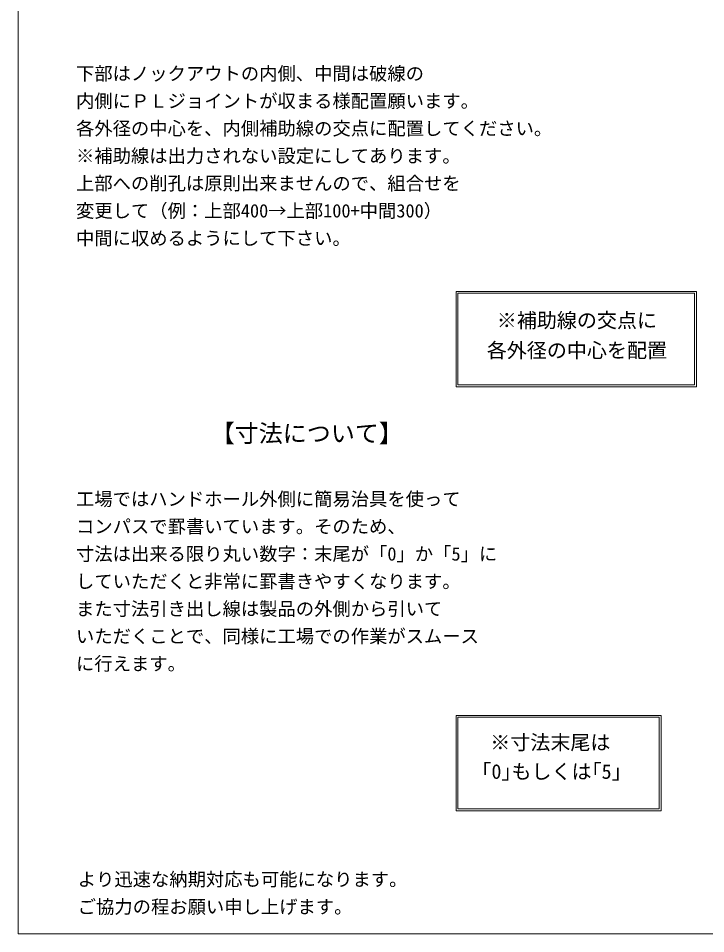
# Model space of a CAD drawing. Units: millimetres, scale not verified. Extents: x -4890 to 18490, y -2335 to 2335.
# Drawn here: x -4890 to -2944, y -1940 to 654 of the extents above; entities that cross this region are included whole.
import ezdxf
from ezdxf.enums import TextEntityAlignment as Align

# ---------------------------------------------------------------- set-up
doc = ezdxf.new("R2010")
doc.units = ezdxf.units.MM
doc.header["$LTSCALE"] = 10
for name, color, linetype, lineweight in [('0-2_waku', 7, 'Continuous', 18), ('0-9_uchigawa', 6, 'Continuous', 18), ('0-E_文字１', 7, 'Continuous', 18)]:
    doc.layers.add(name, color=color, linetype=linetype, lineweight=lineweight)
doc.styles.add('ＭＳ ゴシック', font='')
doc.styles.get('ＭＳ ゴシック').set_extended_font_data('MS Gothic')

msp = doc.modelspace()

# ---------------------------------------------------------------- linework, layer by layer
at = {"layer": '0-2_waku'}
for p, q in [((-4890.06, 2335.39), (-4890.06, -1939.61)), ((-4890.06, -1939.61), (-1830.06, -1939.61)), ((-4890.06, -1939.61), (-1830.06, -1939.61)), ((-4890.06, -1939.61), (-1830.06, -1939.61)), ((-4890.06, -1939.61), (-1830.06, -1939.61))]:
    msp.add_line(p, q, dxfattribs=at)
at = {"layer": '0-9_uchigawa'}
for p, q in [((-3650.52, -390.1), (-3650.52, -120.1)), ((-3650.52, -120.1), (-2970.52, -120.1)), ((-3645.52, -385.1), (-3645.52, -125.1)), ((-3645.52, -125.1), (-2975.52, -125.1)), ((-2975.52, -385.1), (-2975.52, -125.1)), ((-2970.52, -390.1), (-2970.52, -120.1)), ((-3645.52, -385.1), (-2975.52, -385.1)), ((-3650.52, -390.1), (-2970.52, -390.1)), ((-3650.52, -1321.32), (-3070.52, -1321.32)), ((-3650.52, -1591.32), (-3650.52, -1321.32)), ((-3070.52, -1591.32), (-3070.52, -1321.32)), ((-3645.52, -1326.32), (-3075.52, -1326.32)), ((-3645.52, -1586.32), (-3645.52, -1326.32)), ((-3075.52, -1586.32), (-3075.52, -1326.32)), ((-3650.52, -1591.32), (-3070.52, -1591.32)), ((-3645.52, -1586.32), (-3075.52, -1586.32))]:
    msp.add_line(p, q, dxfattribs=at)

# ---------------------------------------------------------------- texts
at = {"layer": '0-E_文字１', "style": 'ＭＳ ゴシック'}
for s, height, p in [('下部はノックアウトの内側、中間は破線の', 38.01, (-4726.76, 466.86)), ('内側にＰＬジョイントが収まる様配置願います。', 38.01, (-4726.76, 389.1)), ('各外径の中心を、内側補助線の交点に配置してください。', 38.01, (-4726.76, 311.34)), ('※補助線は出力されない設定にしてあります。', 38.01, (-4726.76, 233.58)), ('上部への削孔は原則出来ませんので、組合せを', 38.01, (-4726.76, 155.82)), ('変更して（例：上部400→上部100+中間300）', 38.01, (-4726.76, 78.06)), ('中間に収めるようにして下さい。', 38.01, (-4726.76, 0.3)), (' ※補助線の交点に', 41.57, (-3564.03, -235.16)), ('各外径の中心を配置', 41.57, (-3564.03, -320.21)), ('【寸法について】', 49.88, (-4345.71, -561.94)), ('工場ではハンドホール外側に簡易治具を使って', 38.01, (-4726.76, -738.57)), ('コンパスで罫書いています。そのため、', 38.01, (-4726.76, -816.33)), ('寸法は出来る限り丸い数字：末尾が「0」か「5」に', 38.01, (-4726.76, -894.09)), ('していただくと非常に罫書きやすくなります。', 38.01, (-4726.76, -971.85)), ('また寸法引き出し線は製品の外側から引いて', 38.01, (-4726.76, -1049.61)), ('いただくことで、同様に工場での作業がスムース', 38.01, (-4726.76, -1127.37)), ('に行えます。', 38.01, (-4726.76, -1205.13)), ('※寸法末尾は', 41.57, (-3554.09, -1431)), ('「0｣もしくは｢5｣', 41.57, (-3607.48, -1513.39)), ('より迅速な納期対応も可能になります。\u3000', 38.01, (-4721.91, -1816.03)), ('ご協力の程お願い申し上げます。', 38.01, (-4721.91, -1893.79))]:
    msp.add_text(s, height=height, dxfattribs=at).set_placement(p, align=Align.BOTTOM_LEFT)

doc.saveas('drawing.dxf')
